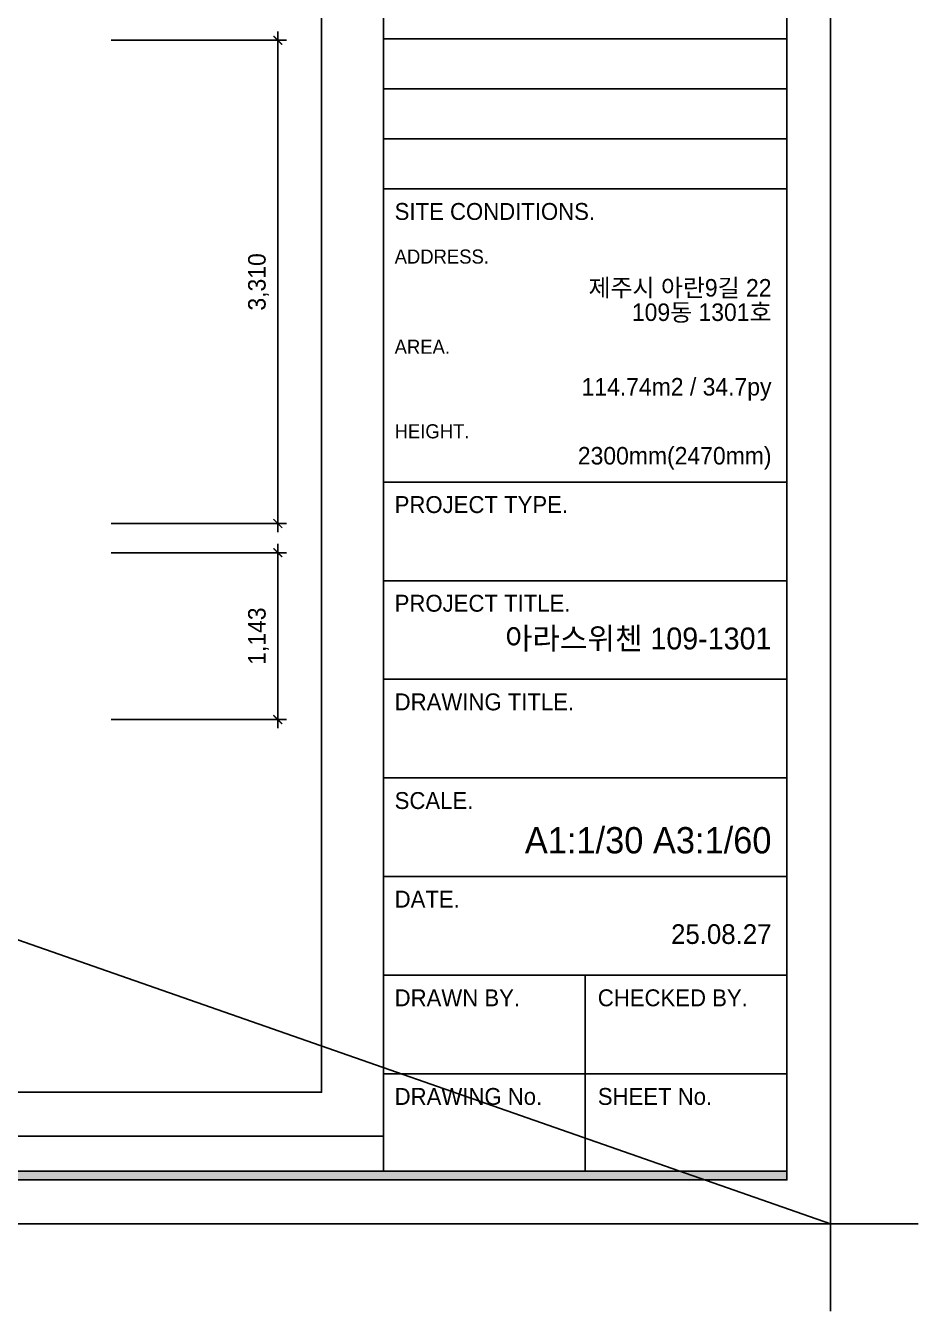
# Model space of a CAD drawing. Header units: millimetres. Extents: x 118028 to 193504, y 42792 to 96100.
# Drawn here: x 187392 to 193504, y 58660 to 67467 of the extents above; entities that cross this region are included whole.
import ezdxf
from ezdxf.enums import TextEntityAlignment as Align

# ---------------------------------------------------------------- set-up
doc = ezdxf.new("R2010")
doc.units = ezdxf.units.MM
doc.header["$LTSCALE"] = 30
doc.header["$PDMODE"] = 3
doc.layers.get('DEFPOINTS').update_dxf_attribs({"color": 248})
for name, color, linetype in [('07-DIM WAL', 5, 'Continuous'), ('FORM(YOURNAME)-1', 1, 'Continuous'), ('FORM(YOURNAME)-11', 1, 'Continuous')]:
    doc.layers.add(name, color=color, linetype=linetype)
doc.styles.add('HY 울릉도 L', font='')
doc.styles.add('YOURNAME', font='HY울릉도M.TTF')
doc.styles.get('HY 울릉도 L').set_extended_font_data('HY울릉도L')
doc.dimstyles.new('60', dxfattribs={"dimscale": 60, "dimtxt": 2, "dimasz": 1, "dimexe": 1, "dimexo": 1, "dimgap": 1, "dimtad": 1, "dimdec": 0, "dimrnd": 0.05, "dimdsep": 46, "dimlunit": 6, "dimtxsty": 'HY 울릉도 L', "dimblk": 'ARCHTICK', "dimcen": 2.5, "dimdle": 1, "dimclrd": 133, "dimclre": 133, "dimclrt": 30, "dimadec": 0, "dimazin": 0, "dimtfac": 1, "dimtdec": 0, "dimtix": 1, "dimtmove": 2, "dimatfit": 3, "dimldrblk": 'ARCHTICK', "dimfxl": 1, "dimlwd": -1, "dimlwe": -1, "dimarcsym": 0})

# ---------------------------------------------------------------- blocks, each defined once
blk = doc.blocks.new('FORM-ELEVATION')
at = {"layer": 'FORM(YOURNAME)-11'}
h = blk.add_hatch(color=256, dxfattribs=at)
h.dxf.hatch_style = 1
h.paths.add_polyline_path([(-10309, 35708), (71691, 35708), (71691, 35508), (-10309, 35508)])
h.paths.add_polyline_path([(-10309, -21492), (71691, -21492), (71691, -21692), (-10309, -21692)])
at = {"layer": 'DEFPOINTS', "color": 158}
for p, q in [((62481, 35508), (62481, -21492)), ((71691, 4363), (62481, 4363)), ((71691, 3221), (62481, 3221)), ((71691, 2079), (62481, 2079)), ((62481, -20692), (-10309, -20692))]:
    blk.add_line(p, q, dxfattribs=at)
for points in [[(-10309, -21692), (71691, -21692), (71691, 35708), (-10309, 35708)], [(-8309, 33708), (61071, 33708), (61071, -19692), (-8309, -19692)]]:
    blk.add_lwpolyline(points, close=True, dxfattribs=at)
at = {"layer": 'DEFPOINTS', "color": 1}
blk.add_lwpolyline([(72691, -24692), (72691, -22692), (74691, -22692)], dxfattribs=at)
at = {"layer": 'FORM(YOURNAME)-11', "color": 14}
for p, q in [((62481, 937), (71691, 937)), ((62481, -5756), (71691, -5756)), ((62481, -8009), (71691, -8009)), ((62481, -10261), (71691, -10261)), ((62481, -12514), (71691, -12514)), ((62481, -14766), (71691, -14766)), ((62481, -17019), (71691, -17019)), ((67086, -17019), (67086, -21492)), ((62481, -19271), (71691, -19271))]:
    blk.add_line(p, q, dxfattribs=at)
at = {"layer": 'FORM(YOURNAME)-11', "color": 250}
blk.add_lwpolyline([(-11309, -22692), (72691, -22692), (72691, 36708), (-11309, 36708)], close=True, dxfattribs=at)
at = {"layer": 'FORM(YOURNAME)-11'}
blk.add_lwpolyline([(-10309, -21492), (71691, -21492), (71691, -21692), (-10309, -21692)], close=True, dxfattribs=at)
at = {"layer": 'FORM(YOURNAME)-11', "color": 14, "style": 'YOURNAME'}
for s, height, p in [('SITE CONDITIONS.', 386.14, (62739, 422)), ('PROJECT TYPE.', 386.14, (62739, -6271)), ('PROJECT TITLE.', 386.14, (62739, -8524)), ('DRAWING TITLE.', 386.14, (62739, -10776)), ('SCALE.', 386.1, (62739, -13029)), ('DATE.', 386.1, (62739, -15281)), ('DRAWN BY.', 386.1, (62739, -17534)), ('CHECKED BY.', 386.14, (67376, -17534)), ('DRAWING No.', 386.14, (62739, -19786)), ('SHEET No.', 386.1, (67376, -19786))]:
    blk.add_text(s, height=height, dxfattribs=at).set_placement(p, align=Align.MIDDLE_LEFT)
at = {"layer": 'FORM(YOURNAME)-11', "color": 251, "style": 'YOURNAME'}
for s, p in [('ADDRESS.', (62739, -608)), ('AREA.', (62739, -2667)), ('HEIGHT.', (62739, -4598))]:
    blk.add_text(s, height=321.8, dxfattribs=at).set_placement(p, align=Align.MIDDLE_LEFT)
at = {"layer": 'FORM(YOURNAME)-11', "color": 3, "style": 'YOURNAME'}
for tag, height, p in [('1', 451, (71041, -1219)), ('2', 451, (71041, -1863)), ('3', 451, (71041, -3150)), ('4', 451, (71041, -5081)), ('5', 515, (71041, -7398)), ('6', 515, (71041, -9650)), ('7', 515, (71041, -11903)), ('8', 515, (71041, -14155)), ('9', 515, (71041, -16408)), ('10', 515, (66791, -18596)), ('11', 515, (71041, -18660)), ('12', 515, (66791, -20848)), ('13', 515, (71041, -20848))]:
    blk.add_attdef(tag, text='', height=height, dxfattribs=at).set_placement(p, align=Align.MIDDLE_RIGHT)
blk = doc.blocks.new('_ArchTick')
at = {"color": 0, "linetype": 'ByBlock', "const_width": 0.15}
blk.add_lwpolyline([(-0.5, -0.5), (0.5, 0.5)], dxfattribs=at)
blk = doc.blocks.new('*D221')
at = {"layer": '07-DIM WAL', "color": 133, "transparency": 16777216}
for p, q in [((187978.4, 63856.8), (189178.4, 63856.8)), ((189118.4, 62653.8), (189118.4, 63916.8)), ((187978.4, 62713.8), (189178.4, 62713.8))]:
    blk.add_line(p, q, dxfattribs=at)
at = {"layer": 'DEFPOINTS', "color": 0, "transparency": 16777216}
for p in [(187918.4, 63856.8), (189118.4, 63856.8), (187918.4, 62713.8)]:
    blk.add_point(p, dxfattribs=at)
at = {"layer": '07-DIM WAL', "color": 133, "transparency": 16777216, "xscale": 60, "yscale": 60, "zscale": 60}
for p, rotation in [((189118.4, 63856.8), 90), ((189118.4, 62713.8), 270)]:
    blk.add_blockref('_ArchTick', p, dxfattribs=dict(at, rotation=rotation))
at = {"layer": '07-DIM WAL', "color": 30, "transparency": 16777216, "insert": (188986.4, 63285.3), "char_height": 120, "attachment_point": 5, "rotation": 90, "style": 'HY 울릉도 L'}
blk.add_mtext('1,143', dxfattribs=at)
blk = doc.blocks.new('*D222')
at = {"layer": '07-DIM WAL', "color": 133, "transparency": 16777216}
for p, q in [((189118.4, 63996.8), (189118.4, 67426.8)), ((187978.4, 67366.8), (189178.4, 67366.8)), ((187978.4, 64056.8), (189178.4, 64056.8))]:
    blk.add_line(p, q, dxfattribs=at)
at = {"layer": 'DEFPOINTS', "color": 0, "transparency": 16777216}
for p in [(187918.4, 67366.8), (189118.4, 67366.8), (187918.4, 64056.8)]:
    blk.add_point(p, dxfattribs=at)
at = {"layer": '07-DIM WAL', "color": 133, "transparency": 16777216, "xscale": 60, "yscale": 60, "zscale": 60}
for p, rotation in [((189118.4, 67366.8), 90), ((189118.4, 64056.8), 270)]:
    blk.add_blockref('_ArchTick', p, dxfattribs=dict(at, rotation=rotation))
at = {"layer": '07-DIM WAL', "color": 30, "transparency": 16777216, "insert": (188986.4, 65711.8), "char_height": 120, "attachment_point": 5, "rotation": 90, "style": 'HY 울릉도 L'}
blk.add_mtext('3,310', dxfattribs=at)

msp = doc.modelspace()

# ---------------------------------------------------------------- linework, layer by layer
at = {"layer": '07-DIM WAL'}
msp.add_line((141904.4, 77080.3), (192904.4, 59260.3), dxfattribs=at)

# ---------------------------------------------------------------- block references
at = {"layer": 'FORM(YOURNAME)-1'}
ref = msp.add_blockref('FORM-ELEVATION', (171097, 66067.8), dxfattribs=dict(at, xscale=0.3, yscale=0.3, zscale=0.3))
ref.add_attrib('9', '25.08.27', dxfattribs={"layer": 'FORM(YOURNAME)-11', "color": 3, "height": 135, "style": 'YOURNAME'}).set_placement((192499.2, 61244.2), align=Align.MIDDLE_RIGHT)
ref.add_attrib('8', 'A1:1/30 A3:1/60', dxfattribs={"layer": 'FORM(YOURNAME)-11', "color": 3, "height": 180, "style": 'YOURNAME'}).set_placement((192499.2, 61887.1), align=Align.MIDDLE_RIGHT)
ref.add_attrib('6', '아라스위첸 109-1301', dxfattribs={"layer": 'FORM(YOURNAME)-11', "color": 3, "height": 150, "style": 'YOURNAME'}).set_placement((192499.2, 63269.1), align=Align.MIDDLE_RIGHT)
ref.add_attrib('1', '제주시 아란9길 22', dxfattribs={"layer": 'FORM(YOURNAME)-11', "color": 3, "height": 120, "style": 'YOURNAME'}).set_placement((192499.2, 65671.4), align=Align.MIDDLE_RIGHT)
ref.add_attrib('2', '109동 1301호', dxfattribs={"layer": 'FORM(YOURNAME)-11', "color": 3, "height": 120, "style": 'YOURNAME'}).set_placement((192499.2, 65504.2), align=Align.MIDDLE_RIGHT)
ref.add_attrib('3', ' 114.74m2 / 34.7py', dxfattribs={"layer": 'FORM(YOURNAME)-11', "color": 3, "height": 120, "style": 'YOURNAME'}).set_placement((192499.2, 64993.5), align=Align.MIDDLE_RIGHT)
ref.add_attrib('4', '2300mm(2470mm)', dxfattribs={"layer": 'FORM(YOURNAME)-11', "color": 3, "height": 120, "style": 'YOURNAME'}).set_placement((192499.2, 64521.1), align=Align.MIDDLE_RIGHT)

# ---------------------------------------------------------------- dimensions: what is measured, and where the dimension line sits
at = {"layer": '07-DIM WAL'}
for base, p1, p2, picture, middle in [((189118.4, 67366.8), (187918.4, 64056.8), (187918.4, 67366.8), '*D222', (188986.4, 65711.8)), ((189118.4, 63856.8), (187918.4, 62713.8), (187918.4, 63856.8), '*D221', (188986.4, 63285.3))]:
    dim = msp.add_linear_dim(base=base, p1=p1, p2=p2, angle=90, dimstyle='60', dxfattribs=at)
    dim.commit()
    dim.dimension.update_dxf_attribs({"geometry": picture, "text_midpoint": middle})

doc.saveas('drawing.dxf')
